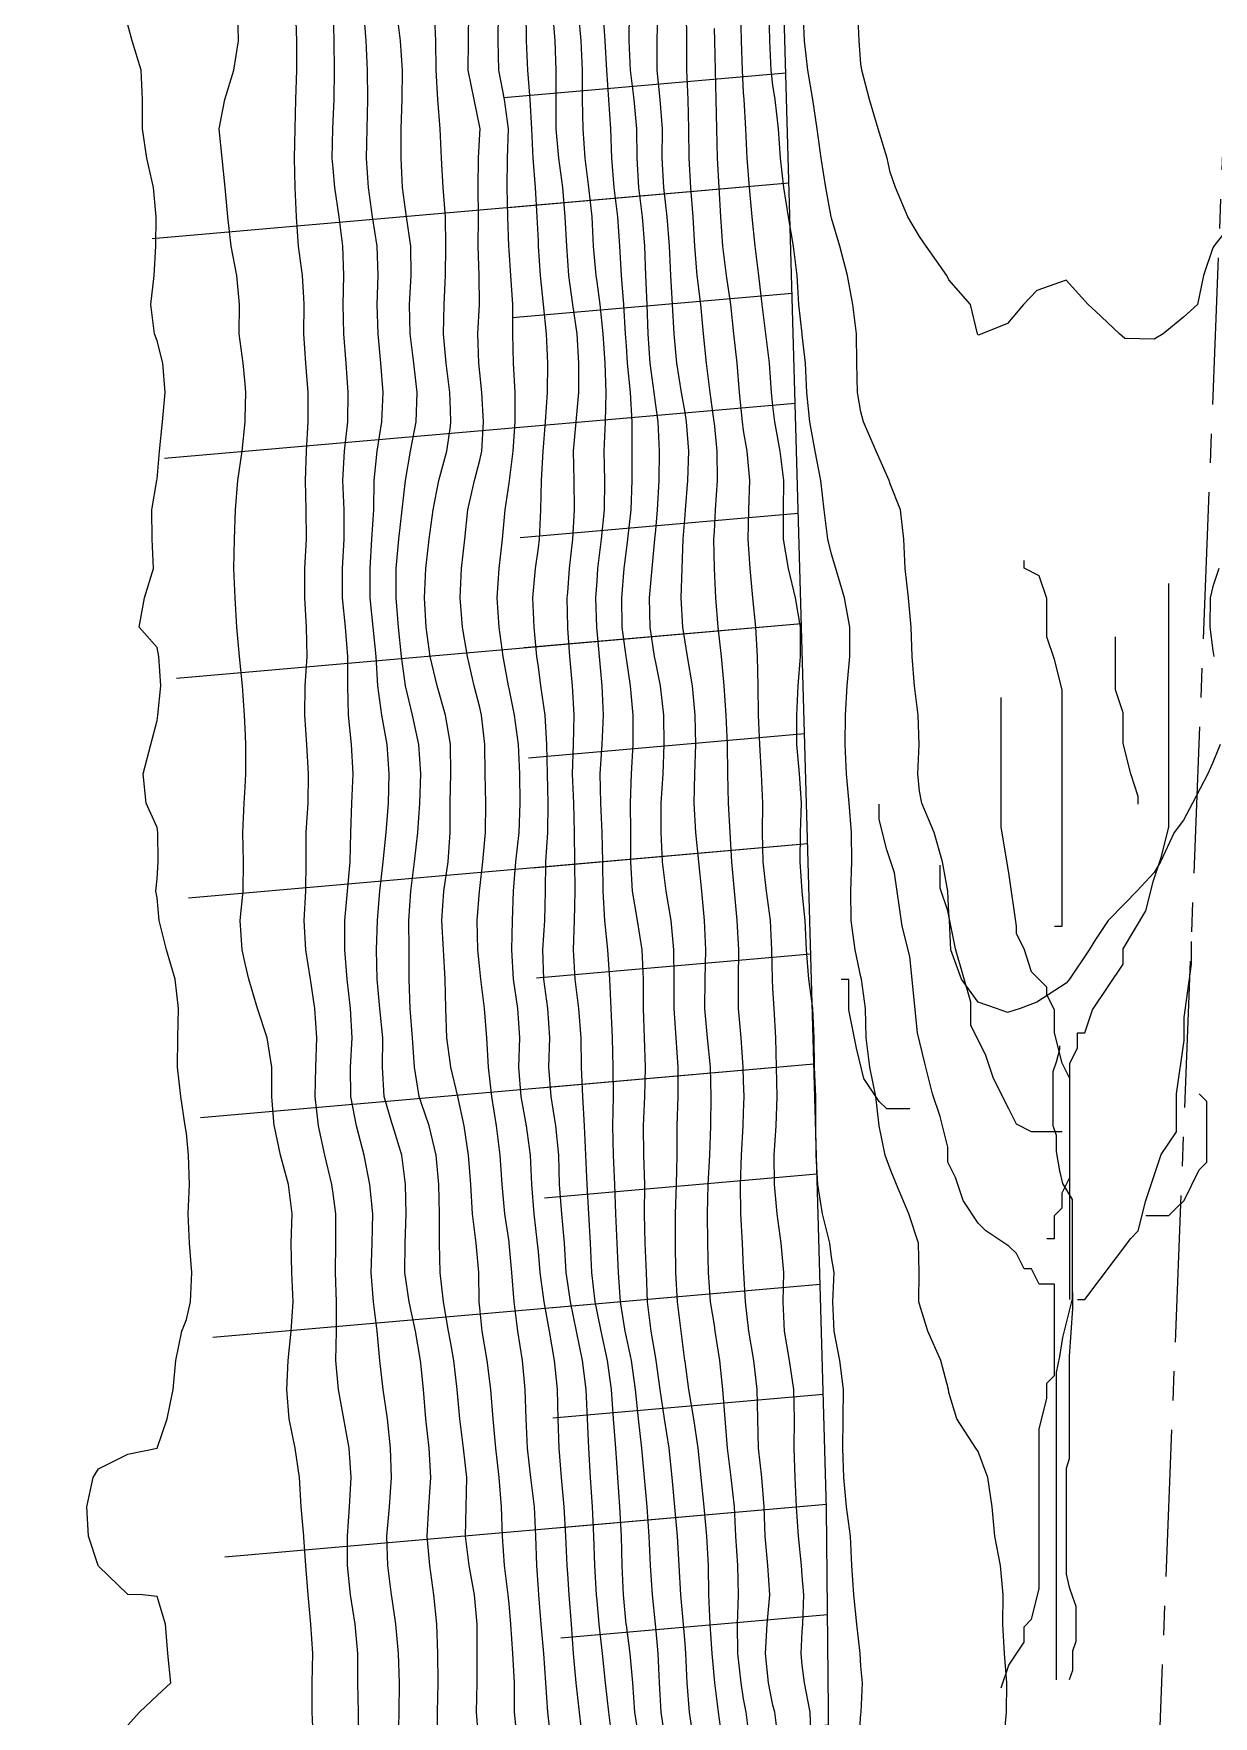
# Model space of a CAD drawing. Header units: centimetres. Extents: x 0 to 642158, y -847 to 649707.
# Drawn here: x 617117.14 to 617137.26, y 621317.18 to 621345.87 of the extents above; entities that cross this region are included whole.
import ezdxf

# ---------------------------------------------------------------- set-up
doc = ezdxf.new("R2010")
doc.units = ezdxf.units.CM
doc.header["$MEASUREMENT"] = 0
doc.linetypes.add('CENTERX2', pattern=[4, 2.5, -0.5, 0.5, -0.5])
doc.layers.add('MEV_schema paysager_Ha', color=7, linetype='Continuous', lineweight=25, transparency=0.13)
for name, color, linetype, lineweight in [('MEV_schema paysager_V', 7, 'Continuous', 20), ('MEV_vegetal_V', 7, 'Continuous', 25), ('WAL_topographie 0.5', 253, 'Continuous', 20)]:
    doc.layers.add(name, color=color, linetype=linetype, lineweight=lineweight)
doc.layers.add('SPW_parcellaire cadastral', color=7, linetype='CENTERX2', lineweight=25, true_color=0xff0542)
picture_1 = doc.add_image_def('image2.png', size_in_pixel=(6614, 11023))

# ---------------------------------------------------------------- blocks, each defined once
blk = doc.blocks.new('legende vegetal')
at = {"layer": 'MEV_vegetal_V'}
for points in [[(617134.452, 621330.46), (617134.582, 621330.46), (617134.582, 621334.487), (617134.452, 621335.006), (617134.323, 621335.396), (617134.323, 621336.045), (617134.192, 621336.435), (617133.933, 621336.565), (617133.933, 621336.695)], [(617134.323, 621325.135), (617134.452, 621325.135), (617134.452, 621325.525), (617134.582, 621325.655), (617134.582, 621325.914), (617134.712, 621326.174), (617134.712, 621328.123), (617134.842, 621328.382), (617134.842, 621328.642), (617134.972, 621328.642), (617135.102, 621329.032), (617135.622, 621329.811), (617135.622, 621330.071), (617136.011, 621330.72), (617136.142, 621331.24), (617136.271, 621331.629), (617136.401, 621332.149), (617136.401, 621336.305)], [(617135.881, 621332.538), (617135.881, 621332.668), (617135.752, 621333.058), (617135.622, 621333.577), (617135.622, 621334.097), (617135.492, 621334.487), (617135.492, 621335.396)], [(617134.712, 621324.096), (617134.712, 621327.863), (617134.582, 621328.123), (617134.452, 621328.642), (617134.452, 621329.032), (617134.323, 621329.291), (617134.323, 621329.421), (617134.062, 621329.681), (617133.933, 621330.071), (617133.803, 621330.331), (617133.803, 621330.46), (617133.673, 621331.369), (617133.543, 621332.149), (617133.543, 621334.357)], [(617133.543, 621317.472), (617133.673, 621317.862), (617133.933, 621318.252), (617133.933, 621318.511), (617134.062, 621318.641), (617134.192, 621319.161), (617134.192, 621321.888), (617134.323, 621322.408), (617134.323, 621322.668), (617134.452, 621322.797), (617134.452, 621324.356), (617134.192, 621324.356), (617134.062, 621324.616), (617133.933, 621324.616), (617133.803, 621324.876), (617133.673, 621325.005), (617133.283, 621325.265), (617133.153, 621325.395), (617132.893, 621325.785), (617132.763, 621326.174), (617132.633, 621326.434), (617132.633, 621326.694), (617132.504, 621327.213), (617132.373, 621327.603), (617132.243, 621328.123), (617132.114, 621328.642), (617131.984, 621329.941), (617131.854, 621330.46), (617131.724, 621331.369), (617131.594, 621331.759), (617131.464, 621332.279), (617131.464, 621332.538)], [(617134.582, 621326.954), (617134.062, 621326.954), (617133.803, 621327.083), (617133.673, 621327.343), (617133.413, 621327.863), (617133.283, 621328.252), (617133.023, 621328.772), (617133.023, 621329.162), (617132.763, 621330.071), (617132.633, 621330.72), (617132.504, 621331.11), (617132.504, 621331.5)], [(617134.842, 621324.096), (617134.972, 621324.096), (617135.752, 621325.135), (617135.881, 621325.265), (617136.011, 621325.785), (617136.142, 621326.174), (617136.271, 621326.564), (617136.531, 621326.954), (617136.531, 621327.603), (617136.661, 621328.512), (617136.661, 621328.902), (617136.791, 621329.811), (617136.791, 621330.201)], [(617131.984, 621327.343), (617131.594, 621327.343), (617131.464, 621327.473), (617131.204, 621327.863), (617131.074, 621328.382), (617130.944, 621329.032), (617130.944, 621329.551), (617130.814, 621329.551)], [(617134.486, 621317.607), (617134.486, 621322.849), (617134.541, 621323.122), (617134.596, 621323.449), (617134.76, 621324.105), (617134.76, 621325.797), (617134.596, 621326.07), (617134.541, 621326.288), (617134.486, 621326.616), (617134.486, 621326.889), (617134.431, 621327.053), (617134.431, 621327.981), (617134.486, 621328.145), (617134.541, 621328.363), (617134.541, 621328.418)], [(617136.011, 621325.525), (617136.401, 621325.525), (617136.531, 621325.655), (617136.661, 621325.785), (617136.921, 621326.304), (617137.051, 621326.434), (617137.051, 621327.473), (617136.921, 621327.603)], [(617134.76, 621324.214), (617134.76, 621323.941), (617134.705, 621323.122), (617134.705, 621321.375), (617134.65, 621321.211), (617134.65, 621319.409), (617134.705, 621319.191), (617134.76, 621319.027), (617134.814, 621318.863), (617134.814, 621318.263), (617134.76, 621318.099), (617134.76, 621317.771), (617134.705, 621317.607)]]:
    blk.add_lwpolyline(points, dxfattribs=at)

msp = doc.modelspace()

# ---------------------------------------------------------------- hatches: boundary and pattern name
at = {"layer": 'MEV_schema paysager_Ha', "transparency": 33554687}
h = msp.add_hatch(dxfattribs=at)
h.set_pattern_fill('ANSI31', color=60, scale=30, angle=320)
h.paths.add_polyline_path([(617169.617, 620973.194), (617165.143, 620997.552), (617163.049, 621011.729), (617162.573, 621023.432), (617161.336, 621028.189), (617160.67, 621031.995), (617159.432, 621036.467), (617156.475, 621053.969), (617156.906, 621060.001), (617157.984, 621066.14), (617158.414, 621069.802), (617158.199, 621075.295), (617157.014, 621080.142), (617155.505, 621084.988), (617154.751, 621088.973), (617151.842, 621094.789), (617149.148, 621099.205), (617146.994, 621101.252), (617145.377, 621102.544), (617143.546, 621103.621), (617141.391, 621107.391), (617140.307, 621121.334), (617138.581, 621134.515), (617137.596, 621148.681), (617137.947, 621158.301), (617138.342, 621166.601), (617137.255, 621176.482), (617136.069, 621187.153), (617134.618, 621206.801), (617133.841, 621215.056), (617132.235, 621238.569), (617131.105, 621276.162), (617130.662, 621320.72), (617129.383, 621365.826), (617128.171, 621391.821), (617126.408, 621441.701), (617124.527, 621449.888), (617124.527, 621453.399), (617124.884, 621455.482), (617126.075, 621456.85), (617127.265, 621458.873), (617127.265, 621461.254), (617125.649, 621473.672), (617125.524, 621482.896), (617125.025, 621497.979), (617124.776, 621519.544), (617124.92, 621540.094), (617125.983, 621565.584), (617126.337, 621580.453), (617126.163, 621598.374), (617127.186, 621608.874), (617130.532, 621615.192), (617131.834, 621617.887), (617134.298, 621627.22), (617135.042, 621631.96), (617135.135, 621640.047), (617136.158, 621649.713), (617136.911, 621670.5), (617129.26, 621649.205), (617124.61, 621628.36), (617120.259, 621606.016), (617117.259, 621583.371), (617115.237, 621541.083), (617114.562, 621520.401), (617115.536, 621487.717), (617112.094, 621474.528), (617111.291, 621462.83), (617115.078, 621434.173), (617114.685, 621412.686), (617116.517, 621383.817), (617118.213, 621359.713), (617121.633, 621297.519), (617122.293, 621280.379), (617124.809, 621252.783), (617126.661, 621222.595), (617125.403, 621211.007), (617126.795, 621190.875), (617128.52, 621169.158), (617130.485, 621161.793), (617131.444, 621155.186), (617130.649, 621150.827), (617132.125, 621142.753), (617132.79, 621125.456), (617134.954, 621111.319), (617137.702, 621098.468), (617139.749, 621087.381), (617141.795, 621083.246), (617143.417, 621082.42), (617144.557, 621081.575), (617145.493, 621080.194), (617145.463, 621077.083), (617144.023, 621074.463), (617144.278, 621071.03), (617145.295, 621066.579), (617147.455, 621053.531), (617147.76, 621048.137), (617148.575, 621044.067), (617151.222, 621037.452), (617151.12, 621031.956), (617151.633, 621023.148), (617154.427, 621011.658), (617158.897, 620988.919), (617162.537, 620970.568), (617168.729, 620939.186), (617182.921, 620879.156), (617188.263, 620855.446), (617193.71, 620854.003), (617187.498, 620892.108), (617176.811, 620939.879)])
h = msp.add_hatch(dxfattribs=at)
h.set_pattern_fill('ANSI31', color=60, scale=15, angle=320)
h.paths.add_polyline_path([(617169.617, 620973.194), (617165.143, 620997.552), (617163.049, 621011.729), (617162.573, 621023.432), (617161.336, 621028.189), (617160.67, 621031.995), (617159.432, 621036.467), (617156.475, 621053.969), (617156.906, 621060.001), (617157.984, 621066.14), (617158.414, 621069.802), (617158.199, 621075.295), (617157.014, 621080.142), (617155.505, 621084.988), (617154.751, 621088.973), (617151.842, 621094.789), (617149.148, 621099.205), (617146.994, 621101.252), (617145.377, 621102.544), (617143.546, 621103.621), (617141.391, 621107.391), (617140.307, 621121.334), (617138.581, 621134.515), (617137.596, 621148.681), (617137.947, 621158.301), (617138.342, 621166.601), (617137.255, 621176.482), (617136.069, 621187.153), (617134.618, 621206.801), (617133.841, 621215.056), (617132.235, 621238.569), (617131.105, 621276.162), (617130.662, 621320.72), (617129.383, 621365.826), (617128.171, 621391.821), (617126.408, 621441.701), (617124.527, 621449.888), (617124.527, 621453.399), (617124.884, 621455.482), (617126.075, 621456.85), (617127.265, 621458.873), (617127.265, 621461.254), (617125.649, 621473.672), (617125.524, 621482.896), (617125.025, 621497.979), (617124.776, 621519.544), (617124.92, 621540.094), (617125.983, 621565.584), (617126.337, 621580.453), (617126.163, 621598.374), (617127.186, 621608.874), (617130.532, 621615.192), (617131.834, 621617.887), (617134.298, 621627.22), (617135.042, 621631.96), (617135.135, 621640.047), (617136.158, 621649.713), (617136.911, 621670.5), (617132.957, 621648.368), (617129.989, 621627.895), (617123.162, 621605.493), (617122.123, 621583.834), (617121.418, 621540.656), (617120.578, 621519.454), (617120.8, 621487.646), (617120.576, 621474.663), (617119.681, 621463.134), (617121.439, 621434.424), (617121.208, 621413.2), (617123.756, 621383.971), (617124.633, 621359.105), (617126.907, 621297.599), (617127.217, 621280.099), (617128.476, 621252.652), (617130.286, 621222.294), (617130.788, 621212.114), (617133.595, 621189.8), (617133.864, 621168.997), (617134.545, 621163.04), (617136.407, 621155.367), (617136.033, 621153.22), (617137.061, 621150.231), (617136.705, 621143.134), (617138.509, 621125.82), (617138.985, 621114.157), (617141.16, 621102.299), (617147.01, 621090.064), (617151.616, 621087.22), (617153.107, 621084.646), (617154.311, 621082.965), (617155.38, 621081.272), (617156.272, 621077.352), (617156.539, 621073.164), (617152.956, 621057.576), (617153.92, 621035.982), (617159.694, 621019.068), (617160.419, 620997.657), (617177.679, 620920.157), (617193.56, 620854.923), (617187.498, 620892.108)])

# ---------------------------------------------------------------- linework, layer by layer
at = {"layer": 'MEV_schema paysager_V', "color": 7, "true_color": 0xffffff}
msp.add_lwpolyline([(617133.841, 621215.056), (617132.235, 621238.569), (617131.105, 621276.162), (617130.662, 621320.72), (617129.383, 621365.826), (617128.171, 621391.821), (617126.408, 621441.701), (617124.527, 621449.888), (617124.527, 621453.399), (617124.884, 621455.482), (617126.075, 621456.85), (617127.265, 621458.873), (617127.265, 621461.254), (617125.649, 621473.672)], dxfattribs=at)
at = {"layer": 'SPW_parcellaire cadastral'}
msp.add_lwpolyline([(617201.035, 621235.28), (617133.725, 621215.689), (617131.404, 621239.475), (617134.863, 621279.597), (617137.651, 621349.657), (617132.11, 621409.755), (617135.38, 621410.293), (617136.513, 621406.936), (617140.785, 621394.676), (617159.465, 621344.465), (617169.362, 621317.866), (617174.805, 621303.598), (617201.035, 621235.28)], dxfattribs=at)
at = {"layer": 'WAL_topographie 0.5'}
for points in [[(617121.912, 621316.75), (617121.894, 621317.25), (617121.89, 621317.75), (617121.902, 621318.25), (617121.872, 621318.75), (617121.821, 621319.25), (617121.784, 621319.75), (617121.75, 621320.236), (617121.748, 621320.25), (617121.707, 621320.75), (617121.677, 621321.25), (617121.6, 621321.75), (617121.498, 621322.25), (617121.458, 621322.75), (617121.482, 621323.25), (617121.536, 621323.75), (617121.57, 621324.25), (617121.545, 621324.75), (617121.531, 621325.25), (617121.553, 621325.75), (617121.491, 621326.25), (617121.35, 621326.75), (617121.25, 621327.235), (617121.246, 621327.25), (617121.205, 621327.75), (617121.203, 621328.25), (617121.122, 621328.75), (617120.957, 621329.25), (617120.81, 621329.75), (617120.75, 621330.018), (617120.7, 621330.25), (617120.666, 621330.75), (617120.713, 621331.25), (617120.722, 621331.75), (617120.712, 621332.25), (617120.732, 621332.75), (617120.75, 621333.025), (617120.763, 621333.25), (617120.763, 621333.75), (617120.75, 621334.028), (617120.739, 621334.25), (617120.705, 621334.75), (617120.653, 621335.25), (617120.606, 621335.75), (617120.577, 621336.25), (617120.558, 621336.75), (617120.565, 621337.25), (617120.584, 621337.75), (617120.624, 621338.25), (617120.696, 621338.75), (617120.748, 621339.25), (617120.75, 621339.306), (617120.763, 621339.75), (617120.75, 621339.898), (617120.713, 621340.25), (617120.648, 621340.75), (617120.652, 621341.25), (617120.607, 621341.75), (617120.512, 621342.25), (617120.454, 621342.75), (617120.411, 621343.25), (617120.359, 621343.75), (617120.304, 621344.25), (617120.4, 621344.75), (617120.554, 621345.25), (617120.637, 621345.75), (617120.626, 621346.25)], [(617122.688, 621316.75), (617122.68, 621317.25), (617122.673, 621317.75), (617122.668, 621318.25), (617122.628, 621318.75), (617122.548, 621319.25), (617122.496, 621319.75), (617122.495, 621320.25), (617122.531, 621320.75), (617122.557, 621321.25), (617122.523, 621321.75), (617122.433, 621322.25), (617122.339, 621322.75), (617122.298, 621323.25), (617122.306, 621323.75), (617122.306, 621324.25), (617122.29, 621324.75), (617122.294, 621325.25), (617122.296, 621325.75), (617122.25, 621326.096), (617122.229, 621326.25), (617122.109, 621326.75), (617121.999, 621327.25), (617121.941, 621327.75), (617121.952, 621328.25), (617121.971, 621328.75), (617121.936, 621329.25), (617121.863, 621329.75), (617121.785, 621330.25), (617121.758, 621330.75), (617121.785, 621331.25), (617121.788, 621331.75), (617121.788, 621332.25), (617121.822, 621332.75), (617121.831, 621333.25), (617121.799, 621333.75), (617121.766, 621334.25), (617121.775, 621334.75), (617121.804, 621335.25), (617121.795, 621335.75), (617121.767, 621336.25), (617121.769, 621336.75), (617121.796, 621337.25), (617121.791, 621337.75), (617121.778, 621338.25), (617121.795, 621338.75), (617121.823, 621339.25), (617121.824, 621339.75), (617121.784, 621340.25), (617121.751, 621340.75), (617121.754, 621341.25), (617121.75, 621341.364), (617121.729, 621341.75), (617121.661, 621342.25), (617121.627, 621342.75), (617121.602, 621343.25), (617121.588, 621343.75), (617121.601, 621344.25), (617121.616, 621344.75), (617121.629, 621345.25), (617121.63, 621345.75), (617121.613, 621346.25)], [(617123.366, 621316.75), (617123.377, 621317.25), (617123.381, 621317.75), (617123.365, 621318.25), (617123.316, 621318.75), (617123.25, 621319.225), (617123.246, 621319.25), (617123.184, 621319.75), (617123.167, 621320.25), (617123.209, 621320.75), (617123.244, 621321.25), (617123.229, 621321.75), (617123.174, 621322.25), (617123.102, 621322.75), (617123.046, 621323.25), (617123.003, 621323.75), (617122.937, 621324.25), (617122.896, 621324.75), (617122.915, 621325.25), (617122.925, 621325.75), (617122.877, 621326.25), (617122.777, 621326.75), (617122.75, 621326.854), (617122.65, 621327.25), (617122.551, 621327.75), (617122.543, 621328.25), (617122.572, 621328.75), (617122.543, 621329.25), (617122.49, 621329.75), (617122.447, 621330.25), (617122.447, 621330.75), (617122.495, 621331.25), (617122.54, 621331.75), (617122.553, 621332.25), (617122.569, 621332.75), (617122.59, 621333.25), (617122.565, 621333.75), (617122.514, 621334.25), (617122.499, 621334.75), (617122.5, 621335.25), (617122.46, 621335.75), (617122.41, 621336.25), (617122.41, 621336.75), (617122.439, 621337.25), (617122.435, 621337.75), (617122.416, 621338.25), (617122.446, 621338.75), (617122.499, 621339.25), (617122.507, 621339.75), (617122.471, 621340.25), (617122.432, 621340.75), (617122.423, 621341.25), (617122.432, 621341.75), (617122.414, 621342.25), (617122.355, 621342.75), (617122.28, 621343.25), (617122.25, 621343.578), (617122.233, 621343.75), (617122.244, 621344.25), (617122.25, 621344.379), (617122.267, 621344.75), (617122.272, 621345.25), (617122.269, 621345.75), (617122.255, 621346.25)], [(617124.031, 621316.75), (617124.031, 621317.25), (617124.039, 621317.75), (617124.036, 621318.25), (617124.015, 621318.75), (617123.967, 621319.25), (617123.897, 621319.75), (617123.853, 621320.25), (617123.881, 621320.75), (617123.918, 621321.25), (617123.886, 621321.75), (617123.83, 621322.25), (617123.788, 621322.75), (617123.75, 621323.144), (617123.738, 621323.25), (617123.655, 621323.75), (617123.547, 621324.25), (617123.474, 621324.75), (617123.479, 621325.25), (617123.495, 621325.75), (617123.484, 621326.25), (617123.423, 621326.75), (617123.266, 621327.25), (617123.25, 621327.299), (617123.12, 621327.75), (617123.093, 621328.25), (617123.095, 621328.75), (617123.044, 621329.25), (617122.999, 621329.75), (617122.989, 621330.25), (617123.004, 621330.75), (617123.048, 621331.25), (617123.103, 621331.75), (617123.154, 621332.25), (617123.191, 621332.75), (617123.205, 621333.25), (617123.171, 621333.75), (617123.081, 621334.25), (617123.012, 621334.75), (617122.981, 621335.25), (617122.934, 621335.75), (617122.883, 621336.25), (617122.879, 621336.75), (617122.912, 621337.25), (617122.941, 621337.75), (617122.951, 621338.25), (617122.998, 621338.75), (617123.078, 621339.25), (617123.1, 621339.75), (617123.062, 621340.25), (617123.017, 621340.75), (617123, 621341.25), (617123.019, 621341.75), (617123, 621342.25), (617122.921, 621342.75), (617122.85, 621343.25), (617122.819, 621343.75), (617122.832, 621344.25), (617122.844, 621344.75), (617122.835, 621345.25), (617122.812, 621345.75), (617122.773, 621346.25)], [(617124.732, 621316.75), (617124.697, 621317.25), (617124.707, 621317.75), (617124.708, 621318.25), (617124.703, 621318.75), (617124.658, 621319.25), (617124.567, 621319.75), (617124.509, 621320.25), (617124.518, 621320.75), (617124.527, 621321.25), (617124.475, 621321.75), (617124.408, 621322.25), (617124.366, 621322.75), (617124.309, 621323.25), (617124.25, 621323.573), (617124.218, 621323.75), (617124.13, 621324.25), (617124.077, 621324.75), (617124.065, 621325.25), (617124.061, 621325.75), (617124.051, 621326.25), (617124.008, 621326.75), (617123.887, 621327.25), (617123.75, 621327.649), (617123.716, 621327.75), (617123.637, 621328.25), (617123.605, 621328.75), (617123.562, 621329.25), (617123.546, 621329.75), (617123.545, 621330.25), (617123.539, 621330.75), (617123.572, 621331.25), (617123.638, 621331.75), (617123.694, 621332.25), (617123.727, 621332.75), (617123.745, 621333.25), (617123.712, 621333.75), (617123.601, 621334.25), (617123.485, 621334.75), (617123.416, 621335.25), (617123.362, 621335.75), (617123.322, 621336.25), (617123.325, 621336.75), (617123.369, 621337.25), (617123.428, 621337.75), (617123.481, 621338.25), (617123.567, 621338.75), (617123.664, 621339.25), (617123.681, 621339.75), (617123.623, 621340.25), (617123.564, 621340.75), (617123.553, 621341.25), (617123.582, 621341.75), (617123.575, 621342.25), (617123.498, 621342.75), (617123.432, 621343.25), (617123.409, 621343.75), (617123.409, 621344.25), (617123.427, 621344.75), (617123.432, 621345.25), (617123.396, 621345.75), (617123.335, 621346.25)], [(617125.393, 621316.75), (617125.344, 621317.25), (617125.341, 621317.75), (617125.316, 621318.25), (617125.279, 621318.75), (617125.25, 621319.099), (617125.237, 621319.25), (617125.174, 621319.75), (617125.138, 621320.25), (617125.121, 621320.75), (617125.079, 621321.25), (617125.023, 621321.75), (617124.976, 621322.25), (617124.94, 621322.75), (617124.877, 621323.25), (617124.789, 621323.75), (617124.75, 621324.147), (617124.74, 621324.25), (617124.733, 621324.75), (617124.688, 621325.25), (617124.628, 621325.75), (617124.595, 621326.25), (617124.558, 621326.75), (617124.486, 621327.25), (617124.378, 621327.75), (617124.257, 621328.25), (617124.25, 621328.295), (617124.189, 621328.75), (617124.17, 621329.25), (617124.159, 621329.75), (617124.129, 621330.25), (617124.102, 621330.75), (617124.136, 621331.25), (617124.211, 621331.75), (617124.245, 621332.25), (617124.245, 621332.75), (617124.25, 621333.016), (617124.255, 621333.25), (617124.251, 621333.75), (617124.25, 621333.754), (617124.168, 621334.25), (617124.024, 621334.75), (617123.906, 621335.25), (617123.834, 621335.75), (617123.807, 621336.25), (617123.83, 621336.75), (617123.889, 621337.25), (617123.958, 621337.75), (617124.054, 621338.25), (617124.19, 621338.75), (617124.25, 621339.181), (617124.258, 621339.25), (617124.25, 621339.457), (617124.238, 621339.75), (617124.177, 621340.25), (617124.134, 621340.75), (617124.144, 621341.25), (617124.164, 621341.75), (617124.171, 621342.25), (617124.163, 621342.75), (617124.128, 621343.25), (617124.096, 621343.75), (617124.072, 621344.25), (617124.034, 621344.75), (617124.009, 621345.25), (617124, 621345.75), (617123.976, 621346.25)], [(617125.966, 621316.75), (617125.913, 621317.25), (617125.879, 621317.75), (617125.843, 621318.25), (617125.799, 621318.75), (617125.756, 621319.25), (617125.75, 621319.344), (617125.723, 621319.75), (617125.708, 621320.25), (617125.682, 621320.75), (617125.621, 621321.25), (617125.563, 621321.75), (617125.54, 621322.25), (617125.526, 621322.75), (617125.479, 621323.25), (617125.401, 621323.75), (617125.334, 621324.25), (617125.297, 621324.75), (617125.253, 621325.25), (617125.25, 621325.273), (617125.178, 621325.75), (617125.13, 621326.25), (617125.098, 621326.75), (617125.033, 621327.25), (617124.953, 621327.75), (617124.897, 621328.25), (617124.872, 621328.75), (617124.833, 621329.25), (617124.767, 621329.75), (617124.75, 621329.917), (617124.715, 621330.25), (617124.707, 621330.75), (617124.744, 621331.25), (617124.75, 621331.298), (617124.804, 621331.75), (617124.85, 621332.25), (617124.851, 621332.75), (617124.843, 621333.25), (617124.839, 621333.75), (617124.78, 621334.25), (617124.75, 621334.379), (617124.653, 621334.75), (617124.538, 621335.25), (617124.456, 621335.75), (617124.417, 621336.25), (617124.44, 621336.75), (617124.493, 621337.25), (617124.548, 621337.75), (617124.66, 621338.25), (617124.75, 621338.599), (617124.785, 621338.75), (617124.816, 621339.25), (617124.786, 621339.75), (617124.75, 621340.086), (617124.733, 621340.25), (617124.717, 621340.75), (617124.745, 621341.25), (617124.739, 621341.75), (617124.721, 621342.25), (617124.729, 621342.75), (617124.722, 621343.25), (617124.729, 621343.75), (617124.75, 621344.162), (617124.754, 621344.25), (617124.75, 621344.274), (617124.656, 621344.75), (617124.554, 621345.25), (617124.555, 621345.75), (617124.562, 621346.25)], [(617126.51, 621316.75), (617126.452, 621317.25), (617126.393, 621317.75), (617126.346, 621318.25), (617126.312, 621318.75), (617126.272, 621319.25), (617126.25, 621319.608), (617126.24, 621319.75), (617126.218, 621320.25), (617126.188, 621320.75), (617126.144, 621321.25), (617126.103, 621321.75), (617126.088, 621322.25), (617126.077, 621322.75), (617126.026, 621323.25), (617125.94, 621323.75), (617125.846, 621324.25), (617125.779, 621324.75), (617125.75, 621325.103), (617125.737, 621325.25), (617125.676, 621325.75), (617125.635, 621326.25), (617125.614, 621326.75), (617125.547, 621327.25), (617125.454, 621327.75), (617125.416, 621328.25), (617125.431, 621328.75), (617125.399, 621329.25), (617125.326, 621329.75), (617125.295, 621330.25), (617125.31, 621330.75), (617125.325, 621331.25), (617125.365, 621331.75), (617125.421, 621332.25), (617125.44, 621332.75), (617125.432, 621333.25), (617125.411, 621333.75), (617125.344, 621334.25), (617125.25, 621334.705), (617125.24, 621334.75), (617125.15, 621335.25), (617125.083, 621335.75), (617125.047, 621336.25), (617125.08, 621336.75), (617125.14, 621337.25), (617125.185, 621337.75), (617125.25, 621338.205), (617125.255, 621338.25), (617125.322, 621338.75), (617125.354, 621339.25), (617125.353, 621339.75), (617125.326, 621340.25), (617125.316, 621340.75), (617125.312, 621341.25), (617125.28, 621341.75), (617125.25, 621342.179), (617125.245, 621342.25), (617125.228, 621342.75), (617125.216, 621343.25), (617125.221, 621343.75), (617125.238, 621344.25), (617125.174, 621344.75), (617125.076, 621345.25), (617125.061, 621345.75), (617125.069, 621346.25)], [(617127.016, 621316.75), (617126.948, 621317.25), (617126.892, 621317.75), (617126.84, 621318.25), (617126.788, 621318.75), (617126.75, 621319.152), (617126.741, 621319.25), (617126.712, 621319.75), (617126.696, 621320.25), (617126.67, 621320.75), (617126.641, 621321.25), (617126.611, 621321.75), (617126.586, 621322.25), (617126.563, 621322.75), (617126.5, 621323.25), (617126.4, 621323.75), (617126.295, 621324.25), (617126.25, 621324.559), (617126.221, 621324.75), (617126.192, 621325.25), (617126.149, 621325.75), (617126.112, 621326.25), (617126.096, 621326.75), (617126.049, 621327.25), (617125.967, 621327.75), (617125.928, 621328.25), (617125.943, 621328.75), (617125.913, 621329.25), (617125.842, 621329.75), (617125.826, 621330.25), (617125.858, 621330.75), (617125.871, 621331.25), (617125.879, 621331.75), (617125.909, 621332.25), (617125.918, 621332.75), (617125.903, 621333.25), (617125.895, 621333.75), (617125.866, 621334.25), (617125.794, 621334.75), (617125.75, 621335.072), (617125.724, 621335.25), (617125.675, 621335.75), (617125.656, 621336.25), (617125.703, 621336.75), (617125.75, 621337.103), (617125.768, 621337.25), (617125.793, 621337.75), (617125.804, 621338.25), (617125.829, 621338.75), (617125.872, 621339.25), (617125.907, 621339.75), (617125.909, 621340.25), (617125.886, 621340.75), (617125.835, 621341.25), (617125.786, 621341.75), (617125.754, 621342.25), (617125.75, 621342.34), (617125.73, 621342.75), (617125.701, 621343.25), (617125.66, 621343.75), (617125.636, 621344.25), (617125.61, 621344.75), (617125.569, 621345.25), (617125.549, 621345.75), (617125.541, 621346.25)], [(617127.471, 621316.75), (617127.397, 621317.25), (617127.358, 621317.75), (617127.315, 621318.25), (617127.25, 621318.736), (617127.248, 621318.75), (617127.201, 621319.25), (617127.18, 621319.75), (617127.169, 621320.25), (617127.141, 621320.75), (617127.107, 621321.25), (617127.07, 621321.75), (617127.029, 621322.25), (617126.995, 621322.75), (617126.928, 621323.25), (617126.818, 621323.75), (617126.75, 621324.083), (617126.715, 621324.25), (617126.659, 621324.75), (617126.639, 621325.25), (617126.61, 621325.75), (617126.579, 621326.25), (617126.556, 621326.75), (617126.534, 621327.25), (617126.506, 621327.75), (617126.483, 621328.25), (617126.477, 621328.75), (617126.442, 621329.25), (617126.377, 621329.75), (617126.346, 621330.25), (617126.364, 621330.75), (617126.379, 621331.25), (617126.37, 621331.75), (617126.366, 621332.25), (617126.355, 621332.75), (617126.332, 621333.25), (617126.346, 621333.75), (617126.362, 621334.25), (617126.331, 621334.75), (617126.286, 621335.25), (617126.25, 621335.733), (617126.249, 621335.75), (617126.241, 621336.25), (617126.25, 621336.342), (617126.282, 621336.75), (617126.335, 621337.25), (617126.368, 621337.75), (617126.358, 621338.25), (617126.351, 621338.75), (617126.395, 621339.25), (617126.439, 621339.75), (617126.442, 621340.25), (617126.409, 621340.75), (617126.335, 621341.25), (617126.267, 621341.75), (617126.25, 621341.996), (617126.232, 621342.25), (617126.209, 621342.75), (617126.165, 621343.25), (617126.096, 621343.75), (617126.054, 621344.25), (617126.05, 621344.75), (617126.055, 621345.25), (617126.034, 621345.75), (617125.996, 621346.25)], [(617127.919, 621316.75), (617127.842, 621317.25), (617127.815, 621317.75), (617127.792, 621318.25), (617127.75, 621318.7), (617127.745, 621318.75), (617127.695, 621319.25), (617127.662, 621319.75), (617127.641, 621320.25), (617127.605, 621320.75), (617127.56, 621321.25), (617127.513, 621321.75), (617127.455, 621322.25), (617127.404, 621322.75), (617127.337, 621323.25), (617127.25, 621323.646), (617127.227, 621323.75), (617127.148, 621324.25), (617127.116, 621324.75), (617127.093, 621325.25), (617127.073, 621325.75), (617127.054, 621326.25), (617127.028, 621326.75), (617127.02, 621327.25), (617127.03, 621327.75), (617127.027, 621328.25), (617127.013, 621328.75), (617126.993, 621329.25), (617126.97, 621329.75), (617126.934, 621330.25), (617126.885, 621330.75), (617126.857, 621331.25), (617126.848, 621331.75), (617126.837, 621332.25), (617126.815, 621332.75), (617126.802, 621333.25), (617126.835, 621333.75), (617126.859, 621334.25), (617126.836, 621334.75), (617126.792, 621335.25), (617126.75, 621335.69), (617126.744, 621335.75), (617126.729, 621336.25), (617126.75, 621336.533), (617126.765, 621336.75), (617126.823, 621337.25), (617126.877, 621337.75), (617126.883, 621338.25), (617126.873, 621338.75), (617126.895, 621339.25), (617126.907, 621339.75), (617126.887, 621340.25), (617126.856, 621340.75), (617126.801, 621341.25), (617126.75, 621341.638), (617126.733, 621341.75), (617126.692, 621342.25), (617126.664, 621342.75), (617126.611, 621343.25), (617126.549, 621343.75), (617126.512, 621344.25), (617126.503, 621344.75), (617126.503, 621345.25), (617126.477, 621345.75), (617126.432, 621346.25)], [(617128.399, 621316.75), (617128.327, 621317.25), (617128.286, 621317.75), (617128.263, 621318.25), (617128.25, 621318.422), (617128.224, 621318.75), (617128.181, 621319.25), (617128.153, 621319.75), (617128.122, 621320.25), (617128.077, 621320.75), (617128.028, 621321.25), (617127.977, 621321.75), (617127.901, 621322.25), (617127.824, 621322.75), (617127.756, 621323.25), (617127.75, 621323.285), (617127.675, 621323.75), (617127.611, 621324.25), (617127.591, 621324.75), (617127.571, 621325.25), (617127.561, 621325.75), (617127.565, 621326.25), (617127.548, 621326.75), (617127.544, 621327.25), (617127.567, 621327.75), (617127.575, 621328.25), (617127.557, 621328.75), (617127.543, 621329.25), (617127.543, 621329.75), (617127.521, 621330.25), (617127.441, 621330.75), (617127.353, 621331.25), (617127.326, 621331.75), (617127.324, 621332.25), (617127.321, 621332.75), (617127.339, 621333.25), (617127.365, 621333.75), (617127.363, 621334.25), (617127.32, 621334.75), (617127.25, 621335.216), (617127.245, 621335.25), (617127.18, 621335.75), (617127.17, 621336.25), (617127.212, 621336.75), (617127.25, 621337.063), (617127.273, 621337.25), (617127.33, 621337.75), (617127.348, 621338.25), (617127.346, 621338.75), (617127.346, 621339.25), (617127.319, 621339.75), (617127.269, 621340.25), (617127.25, 621340.548), (617127.237, 621340.75), (617127.207, 621341.25), (617127.165, 621341.75), (617127.139, 621342.25), (617127.103, 621342.75), (617127.04, 621343.25), (617127, 621343.75), (617126.985, 621344.25), (617126.948, 621344.75), (617126.915, 621345.25), (617126.886, 621345.75), (617126.856, 621346.25)], [(617128.887, 621316.75), (617128.819, 621317.25), (617128.756, 621317.75), (617128.75, 621317.814), (617128.712, 621318.25), (617128.676, 621318.75), (617128.658, 621319.25), (617128.651, 621319.75), (617128.621, 621320.25), (617128.575, 621320.75), (617128.525, 621321.25), (617128.472, 621321.75), (617128.401, 621322.25), (617128.314, 621322.75), (617128.25, 621323.228), (617128.248, 621323.25), (617128.186, 621323.75), (617128.121, 621324.25), (617128.095, 621324.75), (617128.085, 621325.25), (617128.087, 621325.75), (617128.105, 621326.25), (617128.115, 621326.75), (617128.118, 621327.25), (617128.134, 621327.75), (617128.135, 621328.25), (617128.099, 621328.75), (617128.065, 621329.25), (617128.064, 621329.75), (617128.062, 621330.25), (617128.016, 621330.75), (617127.93, 621331.25), (617127.865, 621331.75), (617127.841, 621332.25), (617127.845, 621332.75), (617127.875, 621333.25), (617127.896, 621333.75), (617127.887, 621334.25), (617127.832, 621334.75), (617127.75, 621335.15), (617127.732, 621335.25), (617127.653, 621335.75), (617127.646, 621336.25), (617127.689, 621336.75), (617127.737, 621337.25), (617127.75, 621337.403), (617127.781, 621337.75), (617127.807, 621338.25), (617127.816, 621338.75), (617127.792, 621339.25), (617127.75, 621339.537), (617127.724, 621339.75), (617127.657, 621340.25), (617127.622, 621340.75), (617127.603, 621341.25), (617127.582, 621341.75), (617127.565, 621342.25), (617127.524, 621342.75), (617127.461, 621343.25), (617127.433, 621343.75), (617127.431, 621344.25), (617127.383, 621344.75), (617127.322, 621345.25), (617127.299, 621345.75), (617127.301, 621346.25)], [(617129.358, 621316.75), (617129.29, 621317.25), (617129.25, 621317.476), (617129.205, 621317.75), (617129.152, 621318.25), (617129.145, 621318.75), (617129.162, 621319.25), (617129.15, 621319.75), (617129.119, 621320.25), (617129.091, 621320.75), (617129.036, 621321.25), (617128.975, 621321.75), (617128.934, 621322.25), (617128.896, 621322.75), (617128.842, 621323.25), (617128.765, 621323.75), (617128.75, 621323.847), (617128.687, 621324.25), (617128.649, 621324.75), (617128.637, 621325.25), (617128.633, 621325.75), (617128.647, 621326.25), (617128.673, 621326.75), (617128.69, 621327.25), (617128.697, 621327.75), (617128.687, 621328.25), (617128.636, 621328.75), (617128.588, 621329.25), (617128.592, 621329.75), (617128.604, 621330.25), (617128.582, 621330.75), (617128.534, 621331.25), (617128.483, 621331.75), (617128.436, 621332.25), (617128.408, 621332.75), (617128.416, 621333.25), (617128.432, 621333.75), (617128.424, 621334.25), (617128.377, 621334.75), (617128.291, 621335.25), (617128.25, 621335.502), (617128.21, 621335.75), (617128.187, 621336.25), (617128.199, 621336.75), (617128.22, 621337.25), (617128.25, 621337.66), (617128.257, 621337.75), (617128.297, 621338.25), (617128.315, 621338.75), (617128.278, 621339.25), (617128.25, 621339.41), (617128.191, 621339.75), (617128.111, 621340.25), (617128.065, 621340.75), (617128.036, 621341.25), (617128.006, 621341.75), (617127.984, 621342.25), (617127.946, 621342.75), (617127.889, 621343.25), (617127.863, 621343.75), (617127.864, 621344.25), (617127.828, 621344.75), (617127.777, 621345.25), (617127.773, 621345.75), (617127.789, 621346.25)], [(617129.844, 621316.75), (617129.779, 621317.25), (617129.75, 621317.368), (617129.674, 621317.75), (617129.62, 621318.25), (617129.652, 621318.75), (617129.694, 621319.25), (617129.661, 621319.75), (617129.618, 621320.25), (617129.601, 621320.75), (617129.557, 621321.25), (617129.502, 621321.75), (617129.492, 621322.25), (617129.482, 621322.75), (617129.421, 621323.25), (617129.336, 621323.75), (617129.281, 621324.25), (617129.254, 621324.75), (617129.25, 621324.821), (617129.228, 621325.25), (617129.203, 621325.75), (617129.194, 621326.25), (617129.211, 621326.75), (617129.244, 621327.25), (617129.25, 621327.475), (617129.258, 621327.75), (617129.25, 621328.012), (617129.243, 621328.25), (617129.205, 621328.75), (617129.164, 621329.25), (617129.162, 621329.75), (617129.166, 621330.25), (617129.141, 621330.75), (617129.092, 621331.25), (617129.049, 621331.75), (617129.018, 621332.25), (617128.989, 621332.75), (617128.98, 621333.25), (617128.973, 621333.75), (617128.952, 621334.25), (617128.918, 621334.75), (617128.872, 621335.25), (617128.818, 621335.75), (617128.777, 621336.25), (617128.75, 621336.75), (617128.75, 621336.75), (617128.744, 621337.25), (617128.75, 621337.375), (617128.769, 621337.75), (617128.802, 621338.25), (617128.8, 621338.75), (617128.75, 621339.232), (617128.748, 621339.25), (617128.68, 621339.75), (617128.615, 621340.25), (617128.565, 621340.75), (617128.519, 621341.25), (617128.459, 621341.75), (617128.417, 621342.25), (617128.387, 621342.75), (617128.349, 621343.25), (617128.322, 621343.75), (617128.315, 621344.25), (617128.302, 621344.75), (617128.283, 621345.25), (617128.279, 621345.75), (617128.273, 621346.25)], [(617131.213, 621316.75), (617131.25, 621317.219), (617131.254, 621317.25), (617131.279, 621317.75), (617131.25, 621318.038), (617131.235, 621318.25), (617131.179, 621318.75), (617131.129, 621319.25), (617131.097, 621319.75), (617131.071, 621320.25), (617131.006, 621320.75), (617130.956, 621321.25), (617130.943, 621321.75), (617130.949, 621322.25), (617130.953, 621322.75), (617130.891, 621323.25), (617130.793, 621323.75), (617130.771, 621324.25), (617130.792, 621324.75), (617130.75, 621325.01), (617130.722, 621325.25), (617130.596, 621325.75), (617130.516, 621326.25), (617130.484, 621326.75), (617130.48, 621327.25), (617130.479, 621327.75), (617130.459, 621328.25), (617130.453, 621328.75), (617130.428, 621329.25), (617130.363, 621329.75), (617130.324, 621330.25), (617130.296, 621330.75), (617130.25, 621331.241), (617130.249, 621331.25), (617130.214, 621331.75), (617130.217, 621332.25), (617130.235, 621332.75), (617130.202, 621333.25), (617130.157, 621333.75), (617130.155, 621334.25), (617130.182, 621334.75), (617130.218, 621335.25), (617130.218, 621335.75), (617130.135, 621336.25), (617130.014, 621336.75), (617129.932, 621337.25), (617129.931, 621337.75), (617129.937, 621338.25), (617129.87, 621338.75), (617129.779, 621339.25), (617129.75, 621339.524), (617129.727, 621339.75), (617129.691, 621340.25), (617129.627, 621340.75), (617129.564, 621341.25), (617129.51, 621341.75), (617129.447, 621342.25), (617129.393, 621342.75), (617129.347, 621343.25), (617129.311, 621343.75), (617129.287, 621344.25), (617129.258, 621344.75), (617129.25, 621344.87), (617129.228, 621345.25), (617129.211, 621345.75), (617129.203, 621346.25)], [(617133.689, 621316.75), (617133.732, 621317.25), (617133.738, 621317.75), (617133.697, 621318.25), (617133.671, 621318.75), (617133.677, 621319.25), (617133.627, 621319.75), (617133.534, 621320.25), (617133.49, 621320.75), (617133.413, 621321.25), (617133.25, 621321.694), (617133.21, 621321.75), (617132.885, 621322.25), (617132.75, 621322.704), (617132.744, 621322.75), (617132.611, 621323.25), (617132.39, 621323.75), (617132.25, 621324.206), (617132.239, 621324.25), (617132.241, 621324.75), (617132.229, 621325.25), (617132.066, 621325.75), (617131.858, 621326.25), (617131.75, 621326.513), (617131.663, 621326.75), (617131.56, 621327.25), (617131.506, 621327.75), (617131.402, 621328.25), (617131.337, 621328.75), (617131.329, 621329.25), (617131.26, 621329.75), (617131.25, 621329.787), (617131.152, 621330.25), (617131.084, 621330.75), (617131.077, 621331.25), (617131.094, 621331.75), (617131.087, 621332.25), (617131.05, 621332.75), (617131.005, 621333.25), (617130.983, 621333.75), (617130.989, 621334.25), (617131.015, 621334.75), (617131.06, 621335.25), (617131.059, 621335.75), (617130.972, 621336.25), (617130.823, 621336.75), (617130.75, 621336.998), (617130.686, 621337.25), (617130.622, 621337.75), (617130.567, 621338.25), (617130.469, 621338.75), (617130.377, 621339.25), (617130.329, 621339.75), (617130.304, 621340.25), (617130.25, 621340.733), (617130.248, 621340.75), (617130.191, 621341.25), (617130.16, 621341.75), (617130.101, 621342.25), (617130.013, 621342.75), (617129.935, 621343.25), (617129.88, 621343.75), (617129.842, 621344.25), (617129.786, 621344.75), (617129.75, 621344.995), (617129.72, 621345.25), (617129.695, 621345.75), (617129.686, 621346.25)], [(617133.967, 621329.25), (617133.75, 621329.18), (617133.564, 621329.25), (617133.25, 621329.355), (617132.962, 621329.75), (617132.783, 621330.25), (617132.76, 621330.75), (617132.75, 621330.875), (617132.73, 621331.25), (617132.639, 621331.75), (617132.497, 621332.25), (617132.286, 621332.75), (617132.25, 621332.954), (617132.22, 621333.25), (617132.242, 621333.75), (617132.224, 621334.25), (617132.165, 621334.75), (617132.125, 621335.25), (617132.105, 621335.75), (617132.06, 621336.25), (617132.005, 621336.75), (617131.983, 621337.25), (617131.927, 621337.75), (617131.75, 621338.194), (617131.732, 621338.25), (617131.509, 621338.75), (617131.295, 621339.25), (617131.25, 621339.422), (617131.193, 621339.75), (617131.181, 621340.25), (617131.174, 621340.75), (617131.11, 621341.25), (617131.018, 621341.75), (617130.889, 621342.25), (617130.75, 621342.725), (617130.744, 621342.75), (617130.654, 621343.25), (617130.573, 621343.75), (617130.501, 621344.25), (617130.43, 621344.75), (617130.344, 621345.25), (617130.29, 621345.75), (617130.265, 621346.25)], [(617136.405, 621340.75), (617136.25, 621340.662), (617135.75, 621340.674), (617135.659, 621340.75), (617135.25, 621341.138), (617135.127, 621341.25), (617134.75, 621341.667), (617134.25, 621341.494), (617134.022, 621341.25), (617133.75, 621340.929), (617133.313, 621340.75), (617133.25, 621340.728), (617133.238, 621340.75), (617133.117, 621341.25), (617132.75, 621341.673), (617132.714, 621341.75), (617132.363, 621342.25), (617132.25, 621342.41), (617132.048, 621342.75), (617131.84, 621343.25), (617131.75, 621343.509), (617131.698, 621343.75), (617131.543, 621344.25), (617131.393, 621344.75), (617131.264, 621345.25), (617131.25, 621345.357), (617131.219, 621345.75), (617131.199, 621346.25)], [(617118.75, 621317.028), (617118.945, 621317.25), (617119.25, 621317.534), (617119.482, 621317.75), (617119.431, 621318.25), (617119.393, 621318.75), (617119.25, 621319.226), (617119, 621319.25), (617118.75, 621319.26), (617118.25, 621319.739), (617118.245, 621319.75), (617118.076, 621320.25), (617118.049, 621320.75), (617118.159, 621321.25), (617118.25, 621321.4), (617118.75, 621321.649), (617119.25, 621321.75), (617119.25, 621321.75), (617119.417, 621322.25), (617119.52, 621322.75), (617119.568, 621323.25), (617119.667, 621323.75), (617119.75, 621323.946), (617119.815, 621324.25), (617119.84, 621324.75), (617119.799, 621325.25), (617119.775, 621325.75), (617119.798, 621326.25), (617119.784, 621326.75), (617119.75, 621327.125), (617119.725, 621327.25), (617119.65, 621327.75), (617119.598, 621328.25), (617119.6, 621328.75), (617119.612, 621329.25), (617119.555, 621329.75), (617119.408, 621330.25), (617119.285, 621330.75), (617119.25, 621331.136), (617119.227, 621331.25), (617119.25, 621331.458), (617119.266, 621331.75), (617119.263, 621332.25), (617119.25, 621332.336), (617119.059, 621332.75), (617119.008, 621333.25), (617119.142, 621333.75), (617119.25, 621334.162), (617119.26, 621334.25), (617119.313, 621334.75), (617119.276, 621335.25), (617119.25, 621335.404), (617118.94, 621335.75), (617119.032, 621336.25), (617119.184, 621336.75), (617119.161, 621337.25), (617119.157, 621337.75), (617119.245, 621338.25), (617119.25, 621338.276), (617119.289, 621338.75), (617119.341, 621339.25), (617119.384, 621339.75), (617119.343, 621340.25), (617119.25, 621340.636), (617119.206, 621340.75), (617119.139, 621341.25), (617119.197, 621341.75), (617119.228, 621342.25), (617119.234, 621342.75), (617119.188, 621343.25), (617119.074, 621343.75), (617118.996, 621344.25), (617119.001, 621344.75), (617118.977, 621345.25), (617118.825, 621345.75), (617118.75, 621346.02)], [(617130.402, 621316.75), (617130.384, 621317.25), (617130.29, 621317.75), (617130.25, 621318.05), (617130.23, 621318.25), (617130.25, 621318.625), (617130.258, 621318.75), (617130.278, 621319.25), (617130.25, 621319.573), (617130.237, 621319.75), (617130.184, 621320.25), (617130.151, 621320.75), (617130.128, 621321.25), (617130.112, 621321.75), (617130.117, 621322.25), (617130.103, 621322.75), (617130.034, 621323.25), (617129.946, 621323.75), (617129.922, 621324.25), (617129.936, 621324.75), (617129.891, 621325.25), (617129.819, 621325.75), (617129.773, 621326.25), (617129.77, 621326.75), (617129.807, 621327.25), (617129.82, 621327.75), (617129.808, 621328.25), (617129.8, 621328.75), (617129.772, 621329.25), (617129.75, 621329.591), (617129.741, 621329.75), (617129.733, 621330.25), (617129.708, 621330.75), (617129.641, 621331.25), (617129.582, 621331.75), (617129.57, 621332.25), (617129.575, 621332.75), (617129.556, 621333.25), (617129.524, 621333.75), (617129.503, 621334.25), (617129.495, 621334.75), (617129.486, 621335.25), (617129.458, 621335.75), (617129.409, 621336.25), (617129.359, 621336.75), (617129.328, 621337.25), (617129.337, 621337.75), (617129.354, 621338.25), (617129.311, 621338.75), (617129.25, 621339.105), (617129.228, 621339.25), (617129.178, 621339.75), (617129.137, 621340.25), (617129.083, 621340.75), (617129.029, 621341.25), (617128.958, 621341.75), (617128.894, 621342.25), (617128.863, 621342.75), (617128.834, 621343.25), (617128.805, 621343.75), (617128.791, 621344.25), (617128.782, 621344.75), (617128.772, 621345.25), (617128.757, 621345.75), (617128.75, 621345.96)], [(617140.75, 621346.096), (617140.277, 621345.75), (617140.25, 621345.723), (617139.75, 621345.349), (617139.494, 621345.25), (617139.25, 621345.154), (617138.75, 621344.866), (617138.555, 621344.75), (617138.25, 621344.519), (617137.75, 621344.264), (617137.732, 621344.25), (617137.513, 621343.75), (617137.607, 621343.25), (617137.659, 621342.75), (617137.269, 621342.25), (617137.25, 621342.217), (617137.094, 621341.75), (617136.989, 621341.25), (617136.75, 621341.034), (617136.405, 621340.75)], [(617137.355, 621336.75), (617137.25, 621336.443), (617137.206, 621336.25), (617137.198, 621335.75), (617137.25, 621335.354), (617137.265, 621335.25)], [(617137.376, 621333.75), (617137.25, 621333.442), (617137.166, 621333.25), (617136.904, 621332.75), (617136.75, 621332.461), (617136.591, 621332.25), (617136.357, 621331.75), (617136.25, 621331.57), (617135.955, 621331.25), (617135.75, 621331.042), (617135.466, 621330.75), (617135.25, 621330.428), (617135.14, 621330.25), (617134.809, 621329.75), (617134.75, 621329.682), (617134.25, 621329.358), (617133.967, 621329.25)]]:
    msp.add_lwpolyline(points, dxfattribs=at)

# ---------------------------------------------------------------- block references
at = {"layer": 'MEV_vegetal_V'}
msp.add_blockref('legende vegetal', (0.098, 0.193), dxfattribs=at)

# ---------------------------------------------------------------- pictures from other files: only their frames are drawn
image = msp.add_image(picture_1, insert=(616830.845, 620745.783), size_in_units=(429.466, 715.756), dxfattribs=dict(brightness=75))
image.dxf.flags = 7

doc.saveas('drawing.dxf')
